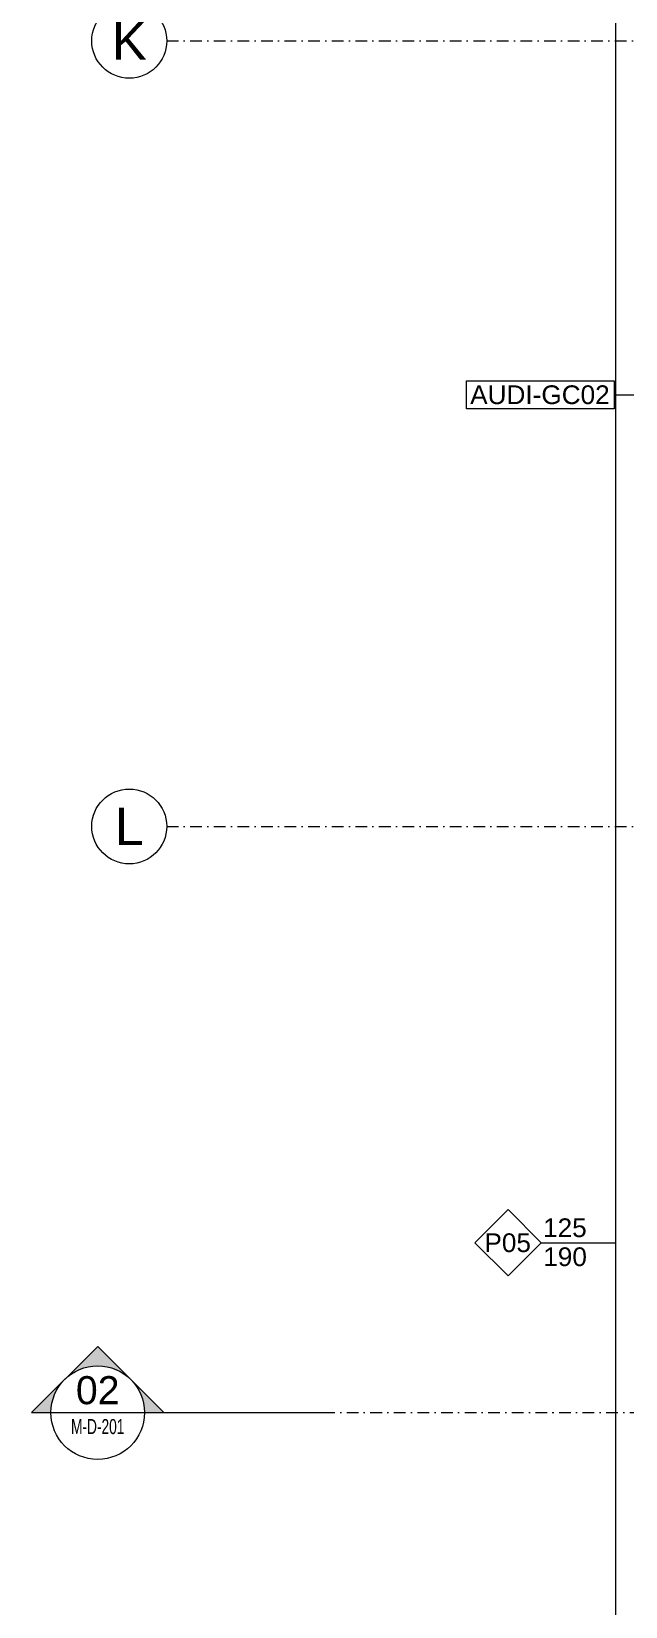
# Model space of a CAD drawing. Extents: x -2598 to 23780, y 0 to 8114.
# Drawn here: x 6755 to 7073, y 1568 to 2410 of the extents above; entities that cross this region are included whole.
import ezdxf
from ezdxf.enums import TextEntityAlignment as Align

# ---------------------------------------------------------------- set-up
doc = ezdxf.new("R2010")
doc.units = 0
doc.header["$LTSCALE"] = 25
doc.header["$MEASUREMENT"] = 0
doc.linetypes.add('DASHDOT2', pattern=[0.5, 0.25, -0.125, 0, -0.125])
doc.layers.get('0').update_dxf_attribs({"color": 9, "lineweight": 9})
for name, color, linetype, lineweight in [('06C', 9, 'Continuous', 9), ('21', 9, 'Continuous', 9), ('22', 8, 'Continuous', 9), ('24', 9, 'DASHDOT2', 9)]:
    doc.layers.add(name, color=color, linetype=linetype, lineweight=lineweight)
doc.styles.add('Arial', font='arial.ttf', dxfattribs={"height": 2.5})
doc.styles.add('MuuM_TEXT-STANDART', font='ARIALN.TTF')

# ---------------------------------------------------------------- blocks, each defined once
blk = doc.blocks.new('0_wallno')
blk.add_lwpolyline([(-7.84, 1.5), (7.94, 1.5), (7.94, -1.5), (-7.84, -1.5)], close=True)
blk.add_lwpolyline([(7.94, 0), (16.13, 0)])
at = {"style": 'Arial'}
blk.add_attdef('GENISLIK', text='', height=2, dxfattribs=at).set_placement((8.44, 0), align=Align.BOTTOM_LEFT)
blk.add_attdef('DUVARNO', text='', height=2, dxfattribs=at).set_placement((0, 0), align=Align.MIDDLE_CENTER)
blk.add_attdef('YUKSEKLIK', text='', height=2, dxfattribs=at).set_placement((8.44, -0.5), align=Align.TOP_LEFT)
blk = doc.blocks.new('0_windowno')
for points in [[(0, 3.54), (-3.54, 0), (0, -3.54), (3.54, 0), (0, 3.54)], [(3.54, 0), (11.54, 0)]]:
    blk.add_lwpolyline(points)
at = {"style": 'Arial'}
blk.add_attdef('GENISLIK', text='', height=2, dxfattribs=at).set_placement((4.04, 0), align=Align.BOTTOM_LEFT)
blk.add_attdef('PENCERENO', text='', height=2, dxfattribs=at).set_placement((0, 0), align=Align.MIDDLE_CENTER)
blk.add_attdef('YUKSEKLIK', text='', height=2, dxfattribs=at).set_placement((4.04, -0.5), align=Align.TOP_LEFT)
blk = doc.blocks.new('0_aks')
at = {"linetype": 'Continuous'}
blk.add_circle((0, 0), 2, dxfattribs=at)
at = {"style": 'Arial'}
blk.add_attdef('AKS', text='', height=2, dxfattribs=at).set_placement((0, 0), align=Align.MIDDLE_CENTER)
blk = doc.blocks.new('0_buildingsection')
h = blk.add_hatch(color=256)
h.paths.add_polyline_path([(7.07, 0), (0, 7.07), (-7.07, 0)])
h.paths.add_polyline_path([(5, 0, 1), (-5, 0)], flags=16)
for points in [[(7.07, 0), (0, 7.07), (-7.07, 0), (25, 0)], [(7.07, 0), (0, 7.07), (-7.07, 0), (7.07, 0)]]:
    blk.add_lwpolyline(points)
blk.add_circle((0, 0), 5)
at = {"style": 'Arial'}
blk.add_attdef('KESITADI', text='', height=3, dxfattribs=at).set_placement((0, 0), align=Align.BOTTOM_CENTER)
blk.add_attdef('PAFTAADI', text='', height=2, dxfattribs=at).set_placement((0, -0.5), align=Align.TOP_CENTER)

msp = doc.modelspace()

# ---------------------------------------------------------------- linework, layer by layer
at = {"layer": '06C'}
msp.add_line((7067.5, 861.68), (7067.5, 2865), dxfattribs=at)
at = {"layer": '21', "linetype": 'DASHDOT2'}
msp.add_lwpolyline([(6835.48, 1671.62), (10934.42, 1671.62)], dxfattribs=at)
at = {"layer": '24'}
for points in [[(6827.5, 2405), (11027.5, 2405)], [(6827.5, 1985), (11027.5, 1985)]]:
    msp.add_lwpolyline(points, dxfattribs=at)

# ---------------------------------------------------------------- block references
at = {"layer": '21'}
ref = msp.add_blockref('0_buildingsection', (6790.66, 1671.62), dxfattribs=dict(at, xscale=5, yscale=5, zscale=5))
ref.add_attrib('KESITADI', '02', dxfattribs={"layer": '0', "height": 15, "style": 'Arial'}).set_placement((6790.66, 1671.62), align=Align.BOTTOM_CENTER)
ref.add_attrib('PAFTAADI', 'M-D-201', dxfattribs={"layer": '0', "height": 8, "style": 'MuuM_TEXT-STANDART', "width": 0.8}).set_placement((6790.66, 1657.77), align=Align.BOTTOM_CENTER)
at = {"layer": '22'}
ref = msp.add_blockref('0_wallno', (7026.88, 2215.81), dxfattribs=dict(at, xscale=5, yscale=5, zscale=5))
ref.add_attrib('DUVARNO', 'AUDI-GC02', dxfattribs={"layer": '0', "height": 10, "style": 'Arial'}).set_placement((7026.88, 2215.81), align=Align.MIDDLE_CENTER)
ref = msp.add_blockref('0_windowno', (7009.82, 1762.46), dxfattribs=dict(at, xscale=5, yscale=5, zscale=5))
ref.add_attrib('PENCERENO', 'P05', dxfattribs={"layer": '0', "height": 10, "style": 'Arial'}).set_placement((7009.65, 1762.46), align=Align.MIDDLE_CENTER)
ref.add_attrib('GENISLIK', '125', dxfattribs={"layer": '0', "height": 10, "style": 'Arial'}).set_placement((7028.55, 1762.46), align=Align.BOTTOM_LEFT)
ref.add_attrib('YUKSEKLIK', '190', dxfattribs={"layer": '0', "height": 10, "style": 'Arial'}).set_placement((7028.66, 1759.96), align=Align.TOP_LEFT)
at = {"layer": '24', "xscale": 10, "yscale": 10, "zscale": 10}
for p, values in [((6807.5, 2405), {'AKS': 'K'}), ((6807.5, 1985), {'AKS': 'L'})]:
    msp.add_blockref('0_aks', p, dxfattribs=at).add_auto_attribs(values)

doc.saveas('drawing.dxf')
